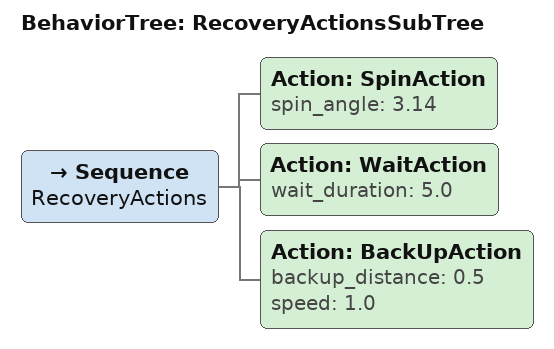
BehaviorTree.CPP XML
<?xml version="1.0"?>
<root>
    <BehaviorTree ID="RecoveryActionsSubTree">
        <Sequence name="RecoveryActions">
            <Action ID="SpinAction" spin_angle="3.14"/>
            <Action ID="WaitAction" wait_duration="5.0"/>
            <Action ID="BackUpAction" backup_distance="0.5" speed="1.0"/>
        </Sequence>
    </BehaviorTree>
</root>
